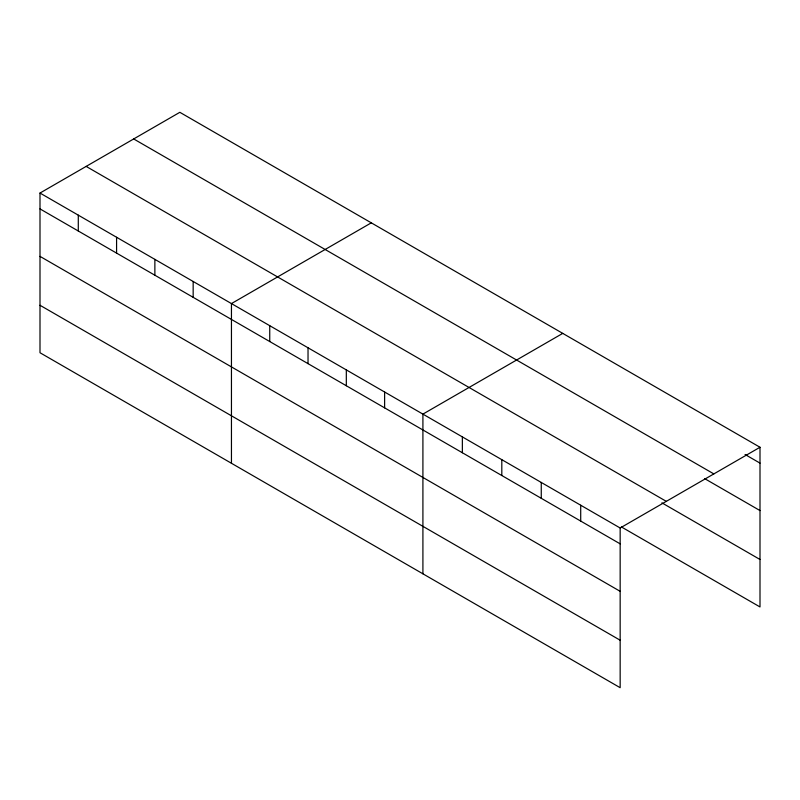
<?xml version="1.0" encoding="UTF-8"?>
<svg xmlns="http://www.w3.org/2000/svg" width="800" height="800" viewBox="0 0 800 800"><rect width="100%" height="100%" fill="white"/><g stroke="black" fill="none" stroke-linecap="round" stroke-linejoin="round"><path stroke-width="1.2" d="M40 193.05L620.16 528L620.16 687.69L40 352.74L40 193.05L179.84 112.31L760 447.26L760 606.95L621.39 526.93M371.29 222.84L231.45 303.58L231.45 463.27M562.75 333.38L422.91 414.11L422.91 573.81M620.16 528L760 447.26M745.07 454.5L760 463.12M133.69 138.95L713.85 473.91M704.56 478.57L760 510.58M86.15 166.4L666.31 501.36M661.91 502.85L760 559.49M40 208.9L620.16 543.85M40 256.37L620.16 591.32M40 305.27L620.16 640.22M580.71 505.22L580.71 521.07M541.26 482.44L541.26 498.3M501.81 459.67L501.81 475.52M462.36 436.89L462.36 452.74M384.62 392.01L384.62 407.86M346.32 369.9L346.32 385.75M308.03 347.79L308.03 363.65M269.74 325.69L269.74 341.54M193.16 281.47L193.16 297.33M154.87 259.37L154.87 275.22M116.58 237.26L116.58 253.11M78.29 215.15L78.29 231.01"/></g></svg>
